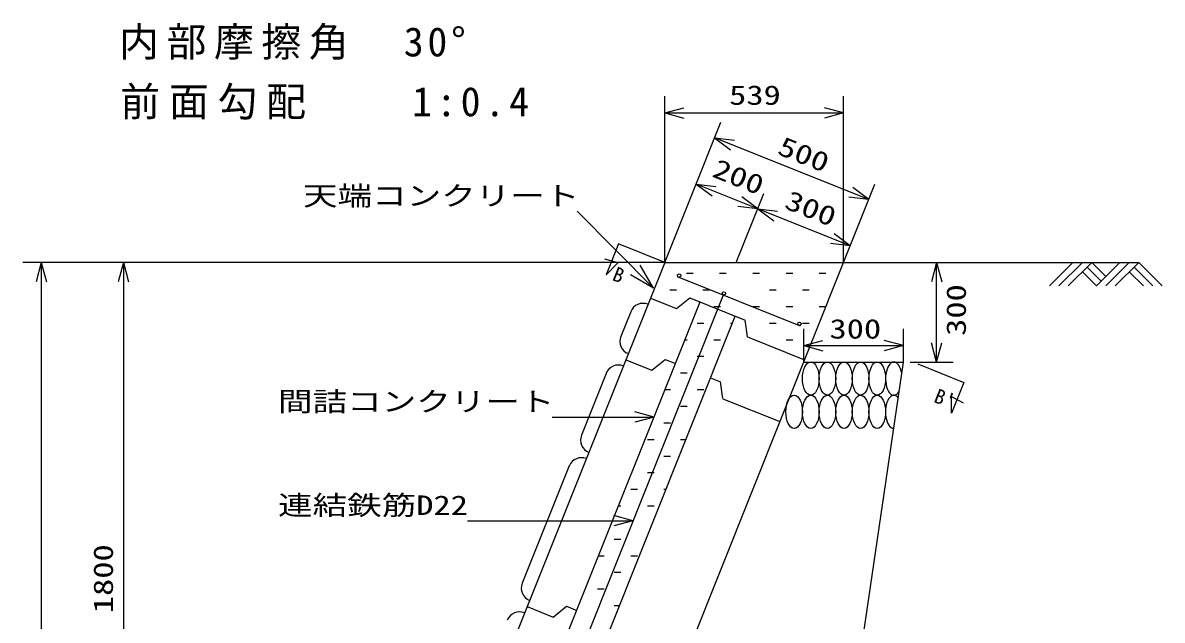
# Model space of a CAD drawing. Units: millimetres, scale not verified. Extents: x -10455 to 9401, y -7735 to 7013.
# Drawn here: x 138 to 3567, y 846 to 2644 of the extents above; entities that cross this region are included whole.
import ezdxf
from ezdxf.enums import TextEntityAlignment as Align

# ---------------------------------------------------------------- set-up
doc = ezdxf.new("R2010")
doc.units = ezdxf.units.MM
doc.header["$LTSCALE"] = 40
doc.layers.add('0-0', color=7, linetype='Continuous')
doc.styles.add('ＭＳ ゴシック', font='')
doc.styles.get('ＭＳ ゴシック').set_extended_font_data('MS Gothic')

msp = doc.modelspace()

# ---------------------------------------------------------------- linework, layer by layer
at = {"layer": '0-0'}
for p, q in [((2069.83, 1922.59), (2069.83, 2422.59)), ((2608.23, 1922.59), (2608.23, 2422.59)), ((2069.83, 2372.59), (2127.79, 2388.12)), ((2069.83, 2372.59), (2127.79, 2357.06)), ((2069.83, 2372.59), (2608.23, 2372.59)), ((2608.23, 2372.59), (2550.28, 2388.12)), ((2608.23, 2372.59), (2550.28, 2357.06)), ((2069.83, 1922.59), (2238.51, 2344.28)), ((2684.04, 2111.82), (2219.94, 2297.85)), ((2219.94, 2297.85), (2279.51, 2290.7)), ((2219.94, 2297.85), (2267.95, 2261.88)), ((2164.23, 2158.58), (2223.8, 2151.43)), ((2164.23, 2158.58), (2212.25, 2122.61)), ((2285.24, 1922.59), (2368.44, 2130.59)), ((2608.23, 1922.59), (2702.51, 2158.28)), ((2684.04, 2111.82), (2636.03, 2147.79)), ((2349.87, 2084.17), (2301.85, 2120.15)), ((2684.04, 2111.82), (2624.47, 2118.97)), ((2349.87, 2084.17), (2290.3, 2091.32)), ((2349.87, 2084.17), (2409.45, 2077.02)), ((2349.87, 2084.17), (2397.89, 2048.19)), ((2628.23, 1972.59), (2580.22, 2008.56)), ((2628.23, 1972.59), (2568.66, 1979.74)), ((2069.83, 1922.59), (137.61, 1922.59)), ((193.39, 1922.59), (177.86, 1864.63)), ((193.39, 1922.59), (208.92, 1864.63)), ((193.39, 1922.59), (193.39, -727.41)), ((440.45, 1922.59), (424.92, 1864.63)), ((440.45, 1922.59), (455.98, 1864.63)), ((440.45, 1922.59), (440.45, 122.59)), ((2608.23, 1922.59), (3496.52, 1922.59)), ((2888.23, 1922.59), (2872.7, 1864.63)), ((2888.23, 1922.59), (2903.76, 1864.63)), ((2888.23, 1622.59), (2888.23, 1922.59)), ((3298.54, 1922.59), (3227.83, 1851.88)), ((3326.82, 1922.59), (3256.11, 1851.88)), ((3355.1, 1922.59), (3284.4, 1851.88)), ((3355.1, 1922.59), (3397.53, 1880.16)), ((3439.96, 1922.59), (3369.25, 1851.88)), ((3468.24, 1922.59), (3397.53, 1851.88)), ((3496.52, 1922.59), (3425.81, 1851.88)), ((3496.52, 1922.59), (3567.23, 1851.88)), ((2035.79, 1844.98), (1996.05, 1914.41)), ((2134.97, 1890.08), (2154.97, 1890.08)), ((2234.97, 1890.08), (2254.97, 1890.08)), ((2334.97, 1890.08), (2354.97, 1890.08)), ((2434.97, 1890.08), (2454.97, 1890.08)), ((2534.97, 1890.08), (2554.97, 1890.08)), ((3326.82, 1894.3), (3369.25, 1851.88)), ((3340.96, 1908.45), (3383.39, 1866.02)), ((3468.24, 1894.3), (3510.67, 1851.88)), ((3482.38, 1908.45), (3538.95, 1851.88)), ((2084.97, 1840.08), (2104.97, 1840.08)), ((2184.97, 1840.08), (2204.97, 1840.08)), ((2384.97, 1840.08), (2404.97, 1840.08)), ((2484.97, 1840.08), (2504.97, 1840.08)), ((2217.61, 1790.09), (2237.61, 1790.09)), ((2334.97, 1790.08), (2354.97, 1790.08)), ((2434.97, 1790.08), (2454.97, 1790.08)), ((2534.97, 1790.08), (2554.97, 1790.08)), ((2167.61, 1740.09), (2187.61, 1740.09)), ((2267.61, 1740.09), (2273.63, 1740.09)), ((2384.97, 1740.08), (2404.97, 1740.08)), ((2484.97, 1740.08), (2504.97, 1740.08)), ((2488.23, 1622.59), (2488.23, 1722.59)), ((2788.23, 1622.59), (2788.23, 1722.59)), ((2130.85, 1690.09), (2137.61, 1690.09)), ((2217.61, 1690.09), (2237.61, 1690.09)), ((2434.97, 1690.08), (2454.97, 1690.08)), ((2488.23, 1672.59), (2546.19, 1688.12)), ((2788.23, 1672.59), (2730.28, 1688.12)), ((2888.23, 1622.59), (2872.7, 1680.54)), ((2888.23, 1622.59), (2903.76, 1680.54)), ((2488.23, 1672.59), (2546.19, 1657.06)), ((2167.61, 1640.09), (2187.61, 1640.09)), ((2494.97, 1640.08), (2495.23, 1640.08)), ((2808.23, 1622.59), (2938.23, 1622.59)), ((2117.61, 1590.09), (2137.61, 1590.09)), ((2070.85, 1540.09), (2087.61, 1540.09)), ((2167.61, 1540.09), (2187.61, 1540.09)), ((2117.61, 1490.09), (2137.61, 1490.09)), ((2037.68, 1457.17), (1979.72, 1472.7)), ((2067.61, 1440.09), (2087.61, 1440.09)), ((2017.61, 1390.09), (2037.61, 1390.09)), ((2117.61, 1390.09), (2133.63, 1390.09)), ((2067.61, 1340.09), (2087.61, 1340.09)), ((2017.61, 1290.09), (2037.61, 1290.09)), ((1967.61, 1240.09), (1987.61, 1240.09)), ((2067.61, 1240.09), (2073.63, 1240.09)), ((1930.85, 1190.09), (1937.61, 1190.09)), ((2017.61, 1190.09), (2037.61, 1190.09)), ((1974.26, 1145.13), (1916.3, 1160.66)), ((1917.61, 1090.09), (1937.61, 1090.09)), ((1870.85, 1040.08), (1887.61, 1040.08)), ((1967.61, 1040.08), (1987.61, 1040.08)), ((1917.61, 990.08), (1937.61, 990.08)), ((1867.61, 940.08), (1887.61, 940.08)), ((1917.61, 890.08), (1933.63, 890.08))]:
    msp.add_line(p, q, dxfattribs=at)
at = {"layer": '0-0', "color": 3}
msp.add_line((2069.83, 1922.59), (1930.6, 1978.4), dxfattribs=at)
at = {"layer": '0-0', "color": 2}
for p, q in [((2069.83, 1922.59), (1209.83, -227.41)), ((1673.83, -413.41), (2608.23, 1922.59)), ((2069.83, 1922.59), (2608.23, 1922.59)), ((1342.56, -280.62), (2176.35, 1803.85)), ((2027.03, 1815.22), (2105.31, 1783.85)), ((2105.31, 1783.85), (2145.23, 1816.32)), ((2145.23, 1816.32), (2312.3, 1749.35)), ((1448.38, -323.04), (2282.17, 1761.43)), ((1967.48, 1774.45), (1937.77, 1700.18)), ((2318.82, 1698.35), (2312.3, 1749.35)), ((2318.79, 1698.27), (2491.03, 1629.22)), ((1952.62, 1629.58), (2030.89, 1598.21)), ((2030.89, 1598.21), (2070.81, 1630.68)), ((2070.81, 1630.68), (2102.07, 1618.15)), ((2442.31, -727.41), (2788.23, 1622.59)), ((2488.23, 1622.59), (2788.23, 1622.59)), ((1893.22, 1588.75), (1818.94, 1403.06)), ((2207.89, 1575.73), (2237.89, 1563.71)), ((2244.41, 1512.71), (2237.89, 1563.71)), ((2244.38, 1512.63), (2416.61, 1443.58)), ((1781.8, 1310.21), (1640.67, 957.39)), ((1655.5, 886.8), (1733.78, 855.42)), ((1733.78, 855.42), (1773.7, 887.9)), ((1773.7, 887.9), (1804.96, 875.37))]:
    msp.add_line(p, q, dxfattribs=at)
at = {"layer": '0-0', "color": 5}
for p, q in [((2106.8, 1880.36), (2477.98, 1731.57)), ((2246.02, 1824.55), (1395.47, -301.83))]:
    msp.add_line(p, q, dxfattribs=at)
at = {"layer": '0-0'}
for points in [[(2628.23, 1972.59), (2349.87, 2084.17), (2164.23, 2158.58)], [(1805.98, 2076.49), (2035.79, 1844.98), (1966.66, 1885.24)], [(2488.23, 1672.59), (2788.23, 1672.59), (2730.28, 1657.06)], [(1730.85, 1457.17), (2037.68, 1457.17), (1979.72, 1441.64)], [(1475.85, 1145.13), (1974.26, 1145.13), (1916.3, 1129.6)]]:
    msp.add_lwpolyline(points, dxfattribs=at)
at = {"layer": '0-0', "color": 3}
for points in [[(1930.6, 1978.4), (1893.53, 1885.52), (1928.19, 1921.91), (1889.95, 1932.86)], [(2831.24, 1617.37), (2970.47, 1561.56), (2933.26, 1468.74), (2933.26, 1518.99), (2968.5, 1500.54)]]:
    msp.add_lwpolyline(points, dxfattribs=at)
at = {"layer": '0-0', "color": 5}
for centre in [(2113.3, 1883.15), (2247.88, 1829.2), (2475.2, 1738.07)]:
    msp.add_circle(centre, 5, dxfattribs=at)
at = {"layer": '0-0', "color": 2}
for centre, start, end in [((2004.71, 1759.53), 68.34772, 158.15652), ((1974.9, 1685.29), 158.15587, 248.19719), ((1930.31, 1573.88), 68.13716, 158.15637), ((1856.71, 1387.91), 158.1566, 247.20107), ((1819.51, 1295.09), 68.15601, 158.15576), ((1678.12, 942.38), 158.15602, 247.70946), ((1633.18, 831.11), 68.13716, 158.15637)]:
    msp.add_arc(centre, 40, start, end, dxfattribs=at)
at = {"layer": '0-0'}
for centre in [(2509.45, 1572.94), (2559.44, 1572.94), (2609.44, 1572.94), (2659.45, 1572.94), (2709.45, 1572.94), (2459.45, 1472.94), (2509.45, 1472.94), (2559.44, 1472.94), (2609.44, 1472.94), (2659.45, 1472.94), (2709.45, 1472.94)]:
    msp.add_ellipse(centre, major_axis=(0, 50), ratio=0.5, dxfattribs=at)
for centre, start_param, end_param in [((2759.45, 1572.94), 5.028221, 10.107144), ((2759.45, 1472.94), 5.7345675, 9.4007549)]:
    msp.add_ellipse(centre, major_axis=(0, 50), ratio=0.5, start_param=start_param, end_param=end_param, dxfattribs=at)

# ---------------------------------------------------------------- texts
at = {"layer": '0-0', "style": 'ＭＳ ゴシック', "width": 1.3}
for s, p in [('539', (2263.63, 2379.36)), ('天端コンクリート', (980.98, 2076.49)), ('300', (2565.69, 1675.88)), ('間詰コンクリート', (905.85, 1457.17)), ('連結鉄筋D22', (905.85, 1145.13))]:
    msp.add_text(s, height=58.65, dxfattribs=at).set_placement(p, align=Align.BOTTOM_LEFT)
for s, rotation, p in [('500', 338.153, (2398.93, 2233.49)), ('200', 338.153, (2202.32, 2165.85)), ('300', 338.153, (2420.06, 2070.71)), ('300', 90, (2993.96, 1701.53)), ('1800', 90, (426.63, 867.09))]:
    msp.add_text(s, height=58.65, rotation=rotation, dxfattribs=at).set_placement(p, align=Align.BOTTOM_LEFT)
at = {"layer": '0-0', "color": 4, "style": 'ＭＳ ゴシック'}
for s, p in [('B', (1904.05, 1858.13)), ("B'", (2871.66, 1491.32))]:
    msp.add_text(s, height=43.99, rotation=338.157, dxfattribs=at).set_placement(p, align=Align.BOTTOM_LEFT)
at = {"layer": '0-0', "char_height": 87.98, "attachment_point": 7, "style": 'ＭＳ ゴシック'}
for s, insert in [('\\T1.19;\u3000内部摩擦角\u300030°', (284.69, 2532.45)), ('\\T1.22;\u3000前面勾配\u3000\u30001:0.4', (284.69, 2352.45))]:
    msp.add_mtext(s, dxfattribs=dict(at, insert=insert))

doc.saveas('drawing.dxf')
